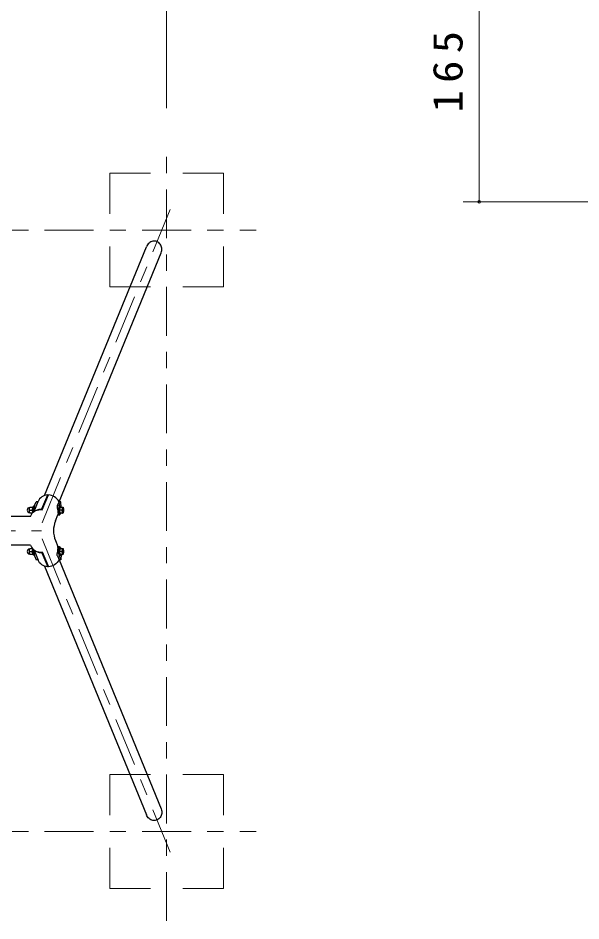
# Model space of a CAD drawing. Units: millimetres on the paper, with parts at other scales. Extents: x 197 to 617, y 140 to 437.
# Drawn here: x 307.5 to 342.1, y 331.5 to 387 of the extents above; entities that cross this region are included whole.
import ezdxf

# ---------------------------------------------------------------- set-up
doc = ezdxf.new("R2010")
doc.units = ezdxf.units.MM
doc.linetypes.add('USER1', pattern=[4.5, 2.5, -2])
doc.linetypes.add('USER2', pattern=[6, 3, -1, 1, -1])
doc.layers.add('線', color=2, linetype='Continuous', lineweight=25)
doc.layers.add('補助', color=2, linetype='Continuous', lineweight=13)
doc.styles.add('ＭＳ ゴシック', font='')
doc.styles.get('ＭＳ ゴシック').set_extended_font_data('MS Gothic')

# ---------------------------------------------------------------- blocks, each defined once
blk = doc.blocks.new('dimension_origin')
at = {"color": 0, "linetype": 'Continuous', "lineweight": -2}
blk.add_circle((0, 0), 1.25, dxfattribs=at)

msp = doc.modelspace()

# ---------------------------------------------------------------- linework, layer by layer
at = {"layer": '線', "color": 1, "linetype": 'USER2', "lineweight": 13}
for p, q in [((316.642, 331.455), (316.642, 379.455)), ((308.979, 355.955), (316.863, 375.227)), ((243.142, 373.955), (322.142, 373.955)), ((256.342, 355.455), (308.942, 355.455)), ((308.979, 354.955), (316.863, 335.684)), ((243.142, 336.955), (322.142, 336.955))]:
    msp.add_line(p, q, dxfattribs=at)
at = {"layer": '線', "color": 7}
for p, q in [((309.138, 357.628), (315.399, 372.933)), ((310.032, 357.247), (316.299, 372.565)), ((308.489, 356.643), (308.741, 357.259)), ((310.135, 357.247), (310.026, 357.247)), ((310.16, 356.918), (310.135, 357.247)), ((308.277, 356.335), (306.042, 356.335)), ((308.277, 356.335), (308.327, 356.459)), ((309.806, 356.059), (309.958, 356.431)), ((309.958, 356.431), (310.042, 356.431)), ((310.077, 356.452), (310.091, 356.488)), ((308.277, 354.575), (306.042, 354.575)), ((308.277, 354.575), (308.327, 354.452)), ((309.806, 354.852), (309.958, 354.48)), ((309.958, 354.48), (310.042, 354.48)), ((310.077, 354.459), (310.091, 354.423)), ((308.489, 354.268), (308.741, 353.652)), ((310.16, 353.993), (310.135, 353.664)), ((308.736, 353.664), (308.626, 353.664)), ((309.138, 353.283), (315.399, 337.978)), ((310.135, 353.664), (310.026, 353.664)), ((310.032, 353.664), (316.299, 338.346))]:
    msp.add_line(p, q, dxfattribs=at)
at = {"layer": '線'}
for p, q in [((308.527, 357.003), (308.626, 357.247)), ((308.736, 357.247), (308.626, 357.247)), ((308.977, 356.811), (309.328, 357.668)), ((308.996, 356.755), (309.369, 357.669)), ((309.335, 357.583), (309.328, 357.668)), ((309.926, 357.003), (310.026, 357.247)), ((310.035, 357.003), (310.135, 357.247)), ((308.226, 356.728), (308.401, 356.728)), ((308.244, 356.918), (308.245, 356.918)), ((308.245, 356.918), (308.421, 356.918)), ((308.479, 356.943), (308.439, 356.943)), ((308.517, 356.968), (308.498, 356.968)), ((310.105, 356.968), (310.056, 356.968)), ((310.067, 356.728), (310.086, 356.918)), ((310.086, 356.538), (310.067, 356.728)), ((310.202, 356.728), (310.067, 356.728)), ((310.086, 356.918), (310.244, 356.918)), ((310.244, 356.918), (310.259, 356.918)), ((310.259, 356.918), (310.27, 356.902)), ((308.245, 356.538), (308.244, 356.538)), ((308.379, 356.538), (308.245, 356.538)), ((310.105, 356.488), (310.056, 356.488)), ((310.244, 356.538), (310.086, 356.538)), ((310.259, 356.538), (310.244, 356.538)), ((310.259, 356.538), (310.271, 356.554)), ((308.244, 354.373), (308.245, 354.373)), ((308.245, 354.373), (308.379, 354.373)), ((310.105, 354.423), (310.056, 354.423)), ((310.067, 354.183), (310.086, 354.373)), ((310.086, 354.373), (310.244, 354.373)), ((310.244, 354.373), (310.259, 354.373)), ((310.259, 354.373), (310.27, 354.358)), ((308.226, 354.183), (308.401, 354.183)), ((308.245, 353.993), (308.244, 353.993)), ((308.421, 353.993), (308.245, 353.993)), ((308.479, 353.968), (308.439, 353.968)), ((308.517, 353.943), (308.498, 353.943)), ((308.527, 353.908), (308.626, 353.664)), ((308.977, 354.1), (309.328, 353.242)), ((308.996, 354.156), (309.369, 353.242)), ((309.926, 353.908), (310.026, 353.664)), ((310.035, 353.908), (310.135, 353.664)), ((310.105, 353.943), (310.056, 353.943)), ((310.086, 353.993), (310.067, 354.183)), ((310.202, 354.183), (310.067, 354.183)), ((310.244, 353.993), (310.086, 353.993)), ((310.259, 353.993), (310.244, 353.993)), ((310.259, 353.993), (310.271, 354.009)), ((309.335, 353.327), (309.328, 353.242))]:
    msp.add_line(p, q, dxfattribs=at)
at = {"layer": '線', "color": 4, "linetype": 'USER1', "lineweight": 13}
for points in [[(313.142, 370.455), (320.142, 370.455), (320.142, 377.455), (313.142, 377.455)], [(313.142, 333.455), (320.142, 333.455), (320.142, 340.455), (313.142, 340.455)]]:
    msp.add_lwpolyline(points, close=True, dxfattribs=at)
at = {"layer": '線', "color": 7}
for points in [[(316.299, 372.565), (316.322, 372.631), (316.336, 372.7), (316.342, 372.769), (316.34, 372.838), (316.33, 372.905), (316.311, 372.97), (316.284, 373.031), (316.25, 373.087), (316.209, 373.137), (316.162, 373.181), (316.109, 373.217), (316.052, 373.245), (315.992, 373.265), (315.929, 373.276), (315.865, 373.278), (315.8, 373.271), (315.736, 373.255), (315.675, 373.23), (315.616, 373.197), (315.561, 373.157), (315.511, 373.109), (315.467, 373.055), (315.43, 372.996), (315.399, 372.933)], [(309.328, 357.668), (309.231, 357.654), (309.138, 357.628), (309.05, 357.59), (308.969, 357.542), (308.897, 357.483), (308.834, 357.416), (308.782, 357.341), (308.741, 357.259)], [(310.026, 357.247), (309.974, 357.331), (309.91, 357.409), (309.837, 357.478), (309.754, 357.539), (309.665, 357.589), (309.57, 357.628), (309.471, 357.654), (309.369, 357.669)], [(310.042, 356.431), (310.052, 356.432), (310.06, 356.436), (310.069, 356.443), (310.077, 356.452)], [(310.042, 354.48), (310.049, 354.479), (310.054, 354.477), (310.06, 354.474), (310.066, 354.47), (310.071, 354.465), (310.077, 354.459)], [(309.328, 353.242), (309.231, 353.256), (309.138, 353.283), (309.05, 353.32), (308.969, 353.369), (308.897, 353.427), (308.834, 353.495), (308.782, 353.57), (308.741, 353.652)], [(310.026, 353.664), (309.974, 353.58), (309.91, 353.502), (309.837, 353.432), (309.754, 353.372), (309.665, 353.322), (309.57, 353.283), (309.471, 353.256), (309.369, 353.242)], [(316.299, 338.346), (316.322, 338.279), (316.336, 338.211), (316.342, 338.142), (316.34, 338.073), (316.33, 338.005), (316.311, 337.941), (316.284, 337.88), (316.25, 337.824), (316.209, 337.774), (316.162, 337.73), (316.109, 337.694), (316.052, 337.665), (315.992, 337.646), (315.929, 337.635), (315.865, 337.633), (315.8, 337.64), (315.736, 337.656), (315.675, 337.681), (315.616, 337.714), (315.561, 337.754), (315.511, 337.802), (315.467, 337.855), (315.43, 337.914), (315.399, 337.978)]]:
    msp.add_lwpolyline(points, dxfattribs=at)
at = {"layer": '線'}
for points in [[(308.212, 356.679), (308.211, 356.703), (308.211, 356.728), (308.211, 356.752), (308.212, 356.776)], [(308.226, 356.728), (308.223, 356.729), (308.221, 356.732), (308.218, 356.736), (308.216, 356.742), (308.215, 356.749), (308.213, 356.758), (308.212, 356.768), (308.212, 356.778), (308.212, 356.79), (308.212, 356.802), (308.213, 356.814), (308.214, 356.827), (308.215, 356.84), (308.217, 356.852), (308.219, 356.864), (308.222, 356.875), (308.225, 356.885), (308.228, 356.894), (308.231, 356.901), (308.234, 356.908), (308.237, 356.913), (308.24, 356.916), (308.242, 356.917), (308.244, 356.918)], [(308.244, 356.538), (308.241, 356.539), (308.238, 356.542), (308.234, 356.547), (308.231, 356.553), (308.228, 356.562), (308.224, 356.571), (308.222, 356.582), (308.219, 356.594), (308.217, 356.606), (308.215, 356.619), (308.213, 356.633), (308.212, 356.646), (308.212, 356.659), (308.212, 356.672), (308.212, 356.683), (308.213, 356.694), (308.214, 356.704), (308.216, 356.712), (308.218, 356.718), (308.22, 356.723), (308.223, 356.726), (308.226, 356.728)], [(308.329, 356.459), (308.375, 356.533), (308.435, 356.599), (308.508, 356.656), (308.591, 356.701), (308.684, 356.734), (308.783, 356.754), (308.888, 356.761), (308.996, 356.755)], [(308.412, 356.577), (308.409, 356.601), (308.406, 356.628), (308.404, 356.657), (308.402, 356.687), (308.402, 356.718), (308.402, 356.75), (308.403, 356.781), (308.404, 356.811), (308.407, 356.839), (308.41, 356.865), (308.414, 356.887), (308.418, 356.907), (308.423, 356.922), (308.428, 356.933), (308.433, 356.94), (308.439, 356.943)], [(308.461, 356.621), (308.458, 356.654), (308.457, 356.687), (308.456, 356.722), (308.457, 356.757), (308.458, 356.791), (308.46, 356.824), (308.463, 356.854), (308.466, 356.882), (308.47, 356.907), (308.475, 356.928), (308.48, 356.945), (308.486, 356.958), (308.492, 356.965), (308.498, 356.968)], [(308.635, 356.718), (308.795, 356.785), (308.977, 356.811)], [(310.056, 356.488), (310.05, 356.49), (310.045, 356.496), (310.04, 356.506), (310.035, 356.52), (310.031, 356.537), (310.026, 356.558), (310.023, 356.582), (310.02, 356.608), (310.017, 356.636), (310.016, 356.666), (310.015, 356.696), (310.014, 356.728), (310.015, 356.759), (310.016, 356.79), (310.017, 356.819), (310.02, 356.848), (310.023, 356.874), (310.026, 356.897), (310.031, 356.918), (310.035, 356.935), (310.04, 356.949), (310.045, 356.959), (310.05, 356.966), (310.056, 356.968)], [(310.131, 356.538), (310.126, 356.52), (310.121, 356.506), (310.116, 356.496), (310.111, 356.49), (310.105, 356.488), (310.1, 356.49), (310.094, 356.496), (310.089, 356.506), (310.084, 356.52), (310.08, 356.537), (310.076, 356.558), (310.072, 356.581), (310.069, 356.607), (310.067, 356.636), (310.065, 356.665), (310.064, 356.696), (310.063, 356.728), (310.064, 356.759), (310.065, 356.79), (310.067, 356.82), (310.069, 356.848), (310.072, 356.874), (310.076, 356.898), (310.08, 356.918), (310.084, 356.936), (310.089, 356.949), (310.094, 356.96), (310.1, 356.966), (310.105, 356.968), (310.111, 356.966), (310.116, 356.959), (310.121, 356.949), (310.126, 356.935), (310.131, 356.918)], [(310.221, 356.918), (310.224, 356.916), (310.227, 356.913), (310.23, 356.908), (310.232, 356.902), (310.233, 356.894), (310.235, 356.884), (310.235, 356.873), (310.236, 356.862), (310.236, 356.849), (310.235, 356.836), (310.234, 356.823), (310.233, 356.809), (310.231, 356.796), (310.228, 356.784), (310.226, 356.772), (310.223, 356.761), (310.22, 356.752), (310.217, 356.743), (310.213, 356.737), (310.21, 356.732), (310.207, 356.729), (310.203, 356.728)], [(310.221, 356.538), (310.224, 356.539), (310.227, 356.542), (310.23, 356.547), (310.232, 356.553), (310.233, 356.562), (310.235, 356.571), (310.235, 356.582), (310.236, 356.594), (310.236, 356.606), (310.235, 356.619), (310.234, 356.633), (310.233, 356.646), (310.231, 356.659), (310.228, 356.672), (310.226, 356.683), (310.223, 356.694), (310.22, 356.704), (310.217, 356.712), (310.213, 356.718), (310.21, 356.723), (310.207, 356.726), (310.203, 356.728)], [(309.983, 356.549), (309.983, 356.533), (309.985, 356.517), (309.988, 356.502), (309.991, 356.487), (309.996, 356.474), (310.002, 356.463), (310.008, 356.452), (310.015, 356.444), (310.023, 356.438), (310.03, 356.433), (310.039, 356.431), (310.047, 356.431), (310.055, 356.433), (310.063, 356.438), (310.07, 356.444), (310.077, 356.452)], [(308.226, 354.183), (308.223, 354.184), (308.221, 354.187), (308.218, 354.191), (308.216, 354.197), (308.215, 354.205), (308.213, 354.213), (308.212, 354.223), (308.212, 354.234), (308.212, 354.245), (308.212, 354.257), (308.213, 354.27), (308.214, 354.282), (308.215, 354.295), (308.217, 354.307), (308.219, 354.319), (308.222, 354.33), (308.225, 354.34), (308.228, 354.349), (308.231, 354.357), (308.234, 354.363), (308.237, 354.368), (308.24, 354.371), (308.242, 354.373), (308.244, 354.373)], [(308.329, 354.452), (308.375, 354.377), (308.435, 354.311), (308.508, 354.255), (308.591, 354.21), (308.684, 354.177), (308.783, 354.157), (308.888, 354.15), (308.996, 354.156)], [(309.983, 354.362), (309.983, 354.378), (309.985, 354.394), (309.988, 354.409), (309.991, 354.423), (309.996, 354.436), (310.002, 354.448), (310.008, 354.458), (310.015, 354.466), (310.022, 354.473), (310.03, 354.477), (310.038, 354.48), (310.046, 354.48), (310.054, 354.477), (310.062, 354.473), (310.07, 354.467), (310.077, 354.459)], [(310.056, 353.943), (310.05, 353.945), (310.045, 353.951), (310.04, 353.961), (310.035, 353.975), (310.031, 353.993), (310.026, 354.013), (310.023, 354.037), (310.02, 354.063), (310.017, 354.091), (310.016, 354.121), (310.015, 354.152), (310.014, 354.183), (310.015, 354.214), (310.016, 354.245), (310.017, 354.275), (310.02, 354.303), (310.023, 354.329), (310.026, 354.353), (310.031, 354.373), (310.035, 354.391), (310.04, 354.405), (310.045, 354.415), (310.05, 354.421), (310.056, 354.423)], [(310.131, 353.993), (310.126, 353.976), (310.121, 353.962), (310.116, 353.951), (310.111, 353.945), (310.105, 353.943), (310.1, 353.945), (310.094, 353.951), (310.089, 353.961), (310.084, 353.975), (310.08, 353.993), (310.076, 354.013), (310.072, 354.037), (310.069, 354.063), (310.067, 354.091), (310.065, 354.121), (310.064, 354.152), (310.063, 354.183), (310.064, 354.214), (310.065, 354.245), (310.067, 354.275), (310.069, 354.303), (310.072, 354.329), (310.076, 354.353), (310.08, 354.374), (310.084, 354.391), (310.089, 354.405), (310.094, 354.415), (310.1, 354.421), (310.105, 354.423), (310.111, 354.421), (310.116, 354.415), (310.121, 354.405), (310.126, 354.391), (310.131, 354.373)], [(310.221, 354.373), (310.224, 354.372), (310.227, 354.369), (310.23, 354.364), (310.232, 354.357), (310.233, 354.349), (310.235, 354.34), (310.235, 354.329), (310.236, 354.317), (310.236, 354.304), (310.235, 354.291), (310.234, 354.278), (310.233, 354.265), (310.231, 354.252), (310.228, 354.239), (310.226, 354.227), (310.223, 354.217), (310.22, 354.207), (310.217, 354.199), (310.213, 354.192), (310.21, 354.187), (310.207, 354.184), (310.203, 354.183)], [(308.212, 354.134), (308.211, 354.159), (308.211, 354.183), (308.211, 354.208), (308.212, 354.232)], [(308.244, 353.993), (308.241, 353.994), (308.238, 353.997), (308.234, 354.002), (308.231, 354.009), (308.228, 354.017), (308.224, 354.027), (308.222, 354.037), (308.219, 354.049), (308.217, 354.062), (308.215, 354.075), (308.213, 354.088), (308.212, 354.101), (308.212, 354.114), (308.212, 354.127), (308.212, 354.139), (308.213, 354.15), (308.214, 354.159), (308.216, 354.167), (308.218, 354.174), (308.22, 354.179), (308.223, 354.182), (308.226, 354.183)], [(308.439, 353.968), (308.433, 353.97), (308.428, 353.977), (308.423, 353.989), (308.418, 354.004), (308.414, 354.023), (308.41, 354.046), (308.407, 354.072), (308.404, 354.1), (308.403, 354.13), (308.402, 354.161), (308.402, 354.192), (308.402, 354.224), (308.404, 354.254), (308.406, 354.283), (308.409, 354.31), (308.412, 354.334)], [(308.498, 353.943), (308.492, 353.946), (308.486, 353.953), (308.48, 353.965), (308.475, 353.982), (308.47, 354.003), (308.466, 354.028), (308.463, 354.056), (308.46, 354.087), (308.458, 354.12), (308.457, 354.154), (308.456, 354.189), (308.457, 354.223), (308.458, 354.257), (308.461, 354.289)], [(308.635, 354.192), (308.795, 354.126), (308.977, 354.1)], [(310.221, 353.993), (310.224, 353.994), (310.227, 353.997), (310.23, 354.002), (310.232, 354.009), (310.233, 354.017), (310.235, 354.027), (310.235, 354.037), (310.236, 354.049), (310.236, 354.062), (310.235, 354.075), (310.234, 354.088), (310.233, 354.101), (310.231, 354.114), (310.228, 354.127), (310.226, 354.139), (310.223, 354.15), (310.22, 354.159), (310.217, 354.167), (310.213, 354.174), (310.21, 354.179), (310.207, 354.182), (310.203, 354.183)]]:
    msp.add_lwpolyline(points, dxfattribs=at)
for points in [[(310.263, 356.548), (310.26, 356.548), (310.257, 356.55), (310.255, 356.554), (310.252, 356.558), (310.25, 356.564), (310.247, 356.572), (310.245, 356.58), (310.243, 356.59), (310.241, 356.6), (310.239, 356.612), (310.237, 356.624), (310.236, 356.638), (310.234, 356.652), (310.233, 356.666), (310.233, 356.681), (310.232, 356.696), (310.232, 356.712), (310.231, 356.728), (310.232, 356.743), (310.232, 356.759), (310.233, 356.774), (310.233, 356.789), (310.234, 356.804), (310.236, 356.818), (310.237, 356.831), (310.239, 356.843), (310.241, 356.855), (310.243, 356.866), (310.245, 356.875), (310.247, 356.884), (310.25, 356.891), (310.252, 356.897), (310.255, 356.901), (310.257, 356.905), (310.26, 356.907), (310.263, 356.908), (310.265, 356.907), (310.268, 356.905), (310.271, 356.901), (310.273, 356.897), (310.276, 356.891), (310.278, 356.884), (310.281, 356.875), (310.283, 356.866), (310.285, 356.855), (310.287, 356.843), (310.288, 356.831), (310.29, 356.818), (310.291, 356.804), (310.292, 356.789), (310.293, 356.774), (310.294, 356.759), (310.294, 356.743), (310.294, 356.728), (310.294, 356.712), (310.294, 356.696), (310.293, 356.681), (310.292, 356.666), (310.291, 356.652), (310.29, 356.638), (310.288, 356.624), (310.287, 356.612), (310.285, 356.6), (310.283, 356.59), (310.281, 356.58), (310.278, 356.572), (310.276, 356.564), (310.273, 356.558), (310.271, 356.554), (310.268, 356.55), (310.265, 356.548)], [(310.263, 354.003), (310.26, 354.004), (310.257, 354.006), (310.255, 354.009), (310.252, 354.014), (310.25, 354.02), (310.247, 354.027), (310.245, 354.036), (310.243, 354.045), (310.241, 354.056), (310.239, 354.067), (310.237, 354.08), (310.236, 354.093), (310.234, 354.107), (310.233, 354.122), (310.233, 354.137), (310.232, 354.152), (310.232, 354.167), (310.231, 354.183), (310.232, 354.199), (310.232, 354.214), (310.233, 354.23), (310.233, 354.245), (310.234, 354.259), (310.236, 354.273), (310.237, 354.286), (310.239, 354.299), (310.241, 354.31), (310.243, 354.321), (310.245, 354.331), (310.247, 354.339), (310.25, 354.346), (310.252, 354.352), (310.255, 354.357), (310.257, 354.36), (310.26, 354.362), (310.263, 354.363), (310.265, 354.362), (310.268, 354.36), (310.271, 354.357), (310.273, 354.352), (310.276, 354.346), (310.278, 354.339), (310.281, 354.331), (310.283, 354.321), (310.285, 354.31), (310.287, 354.299), (310.288, 354.286), (310.29, 354.273), (310.291, 354.259), (310.292, 354.245), (310.293, 354.23), (310.294, 354.214), (310.294, 354.199), (310.294, 354.183), (310.294, 354.167), (310.294, 354.152), (310.293, 354.137), (310.292, 354.122), (310.291, 354.107), (310.29, 354.093), (310.288, 354.08), (310.287, 354.067), (310.285, 354.056), (310.283, 354.045), (310.281, 354.036), (310.278, 354.027), (310.276, 354.02), (310.273, 354.014), (310.271, 354.009), (310.268, 354.006), (310.265, 354.004)]]:
    msp.add_lwpolyline(points, close=True, dxfattribs=at)
for centre, radius, start, end in [((308.232, 356.728), 0.16, 92.3626, 267.6374), ((309.905, 356.613), 1.433, 164.2144, 179.2981), ((311.414, 356.613), 1.433, 164.2144, 182.5862), ((308.232, 354.183), 0.16, 92.3626, 267.6374), ((309.905, 354.297), 1.433, 180.7019, 195.7856), ((311.414, 354.297), 1.433, 177.4138, 195.7856)]:
    msp.add_arc(centre, radius, start, end, dxfattribs=at)
at = {"layer": '線', "color": 7}
msp.add_arc((311.281, 355.455), 1.594, 157.751, 202.249, dxfattribs=at)
at = {"layer": '線'}
for points, knots in [([(309.926, 357.003), (309.924, 356.995), (309.922, 356.986), (309.92, 356.977), (309.918, 356.969), (309.916, 356.96), (309.915, 356.951), (309.914, 356.942), (309.913, 356.933), (309.912, 356.925), (309.912, 356.916), (309.912, 356.907), (309.912, 356.898), (309.912, 356.889), (309.913, 356.88), (309.914, 356.871), (309.916, 356.863), (309.917, 356.854), (309.919, 356.845), (309.921, 356.837), (309.923, 356.828), (309.925, 356.819), (309.928, 356.811), (309.93, 356.802), (309.932, 356.794), (309.935, 356.785), (309.937, 356.777), (309.939, 356.768), (309.942, 356.759), (309.944, 356.751), (309.946, 356.742), (309.948, 356.734), (309.949, 356.725), (309.951, 356.716), (309.952, 356.707), (309.953, 356.698), (309.954, 356.69), (309.955, 356.681), (309.956, 356.672), (309.956, 356.663), (309.957, 356.654), (309.957, 356.645), (309.958, 356.636), (309.958, 356.628), (309.958, 356.619), (309.959, 356.61)], [0, 0, 0, 0, 1, 1, 1, 2, 2, 2, 3, 3, 3, 4, 4, 4, 5, 5, 5, 6, 6, 6, 7, 7, 7, 8, 8, 8, 9, 9, 9, 10, 10, 10, 11, 11, 11, 12, 12, 12, 13, 13, 13, 14, 14, 14, 15, 15, 15, 15]), ([(309.959, 356.61), (309.959, 356.604), (309.96, 356.598), (309.96, 356.592), (309.96, 356.586), (309.961, 356.58), (309.961, 356.574), (309.961, 356.568), (309.961, 356.562), (309.962, 356.556), (309.962, 356.55), (309.962, 356.544), (309.962, 356.538), (309.962, 356.532), (309.962, 356.526), (309.962, 356.52), (309.962, 356.514), (309.962, 356.508), (309.962, 356.502), (309.962, 356.496), (309.962, 356.491), (309.961, 356.485), (309.961, 356.479), (309.961, 356.473), (309.961, 356.467), (309.96, 356.461), (309.96, 356.455), (309.959, 356.449), (309.959, 356.443), (309.958, 356.437), (309.958, 356.431)], [0, 0, 0, 0, 1, 1, 1, 2, 2, 2, 3, 3, 3, 4, 4, 4, 5, 5, 5, 6, 6, 6, 7, 7, 7, 8, 8, 8, 9, 9, 9, 10, 10, 10, 10]), ([(309.959, 354.301), (309.959, 354.307), (309.96, 354.313), (309.96, 354.319), (309.96, 354.325), (309.961, 354.331), (309.961, 354.337), (309.961, 354.343), (309.961, 354.349), (309.962, 354.354), (309.962, 354.36), (309.962, 354.366), (309.962, 354.372), (309.962, 354.378), (309.962, 354.384), (309.962, 354.39), (309.962, 354.396), (309.962, 354.402), (309.962, 354.408), (309.962, 354.414), (309.962, 354.42), (309.961, 354.426), (309.961, 354.432), (309.961, 354.438), (309.961, 354.444), (309.96, 354.45), (309.96, 354.456), (309.959, 354.462), (309.959, 354.468), (309.958, 354.474), (309.958, 354.48)], [0, 0, 0, 0, 1, 1, 1, 2, 2, 2, 3, 3, 3, 4, 4, 4, 5, 5, 5, 6, 6, 6, 7, 7, 7, 8, 8, 8, 9, 9, 9, 10, 10, 10, 10]), ([(309.926, 353.908), (309.924, 353.916), (309.922, 353.925), (309.92, 353.933), (309.918, 353.942), (309.916, 353.951), (309.915, 353.96), (309.914, 353.968), (309.913, 353.977), (309.912, 353.986), (309.912, 353.995), (309.912, 354.004), (309.912, 354.013), (309.912, 354.022), (309.913, 354.03), (309.914, 354.039), (309.916, 354.048), (309.917, 354.057), (309.919, 354.065), (309.921, 354.074), (309.923, 354.083), (309.925, 354.091), (309.928, 354.1), (309.93, 354.108), (309.932, 354.117), (309.935, 354.126), (309.937, 354.134), (309.939, 354.143), (309.942, 354.151), (309.944, 354.16), (309.946, 354.169), (309.948, 354.177), (309.949, 354.186), (309.951, 354.195), (309.952, 354.203), (309.953, 354.212), (309.954, 354.221), (309.955, 354.23), (309.956, 354.239), (309.956, 354.248), (309.957, 354.257), (309.957, 354.265), (309.958, 354.274), (309.958, 354.283), (309.958, 354.292), (309.959, 354.301)], [0, 0, 0, 0, 1, 1, 1, 2, 2, 2, 3, 3, 3, 4, 4, 4, 5, 5, 5, 6, 6, 6, 7, 7, 7, 8, 8, 8, 9, 9, 9, 10, 10, 10, 11, 11, 11, 12, 12, 12, 13, 13, 13, 14, 14, 14, 15, 15, 15, 15])]:
    msp.add_open_spline(points, degree=3, knots=knots, dxfattribs=at)
at = {"layer": '補助'}
for p, q in [((335.861, 375.692), (335.861, 392.142)), ((316.642, 381.455), (316.642, 390.473)), ((363.861, 375.692), (334.861, 375.692))]:
    msp.add_line(p, q, dxfattribs=at)

# ---------------------------------------------------------------- block references
at = {"layer": '補助', "xscale": 0.0667, "yscale": 0.0667, "rotation": 90}
msp.add_blockref('dimension_origin', (335.861, 375.692), dxfattribs=at)

# ---------------------------------------------------------------- texts
at = {"layer": '補助', "insert": (334.861, 383.917), "char_height": 1.833, "attachment_point": 8, "rotation": 90, "style": 'ＭＳ ゴシック'}
msp.add_mtext('\\T1.33;\\W1.1;165', dxfattribs=at)

doc.saveas('drawing.dxf')
